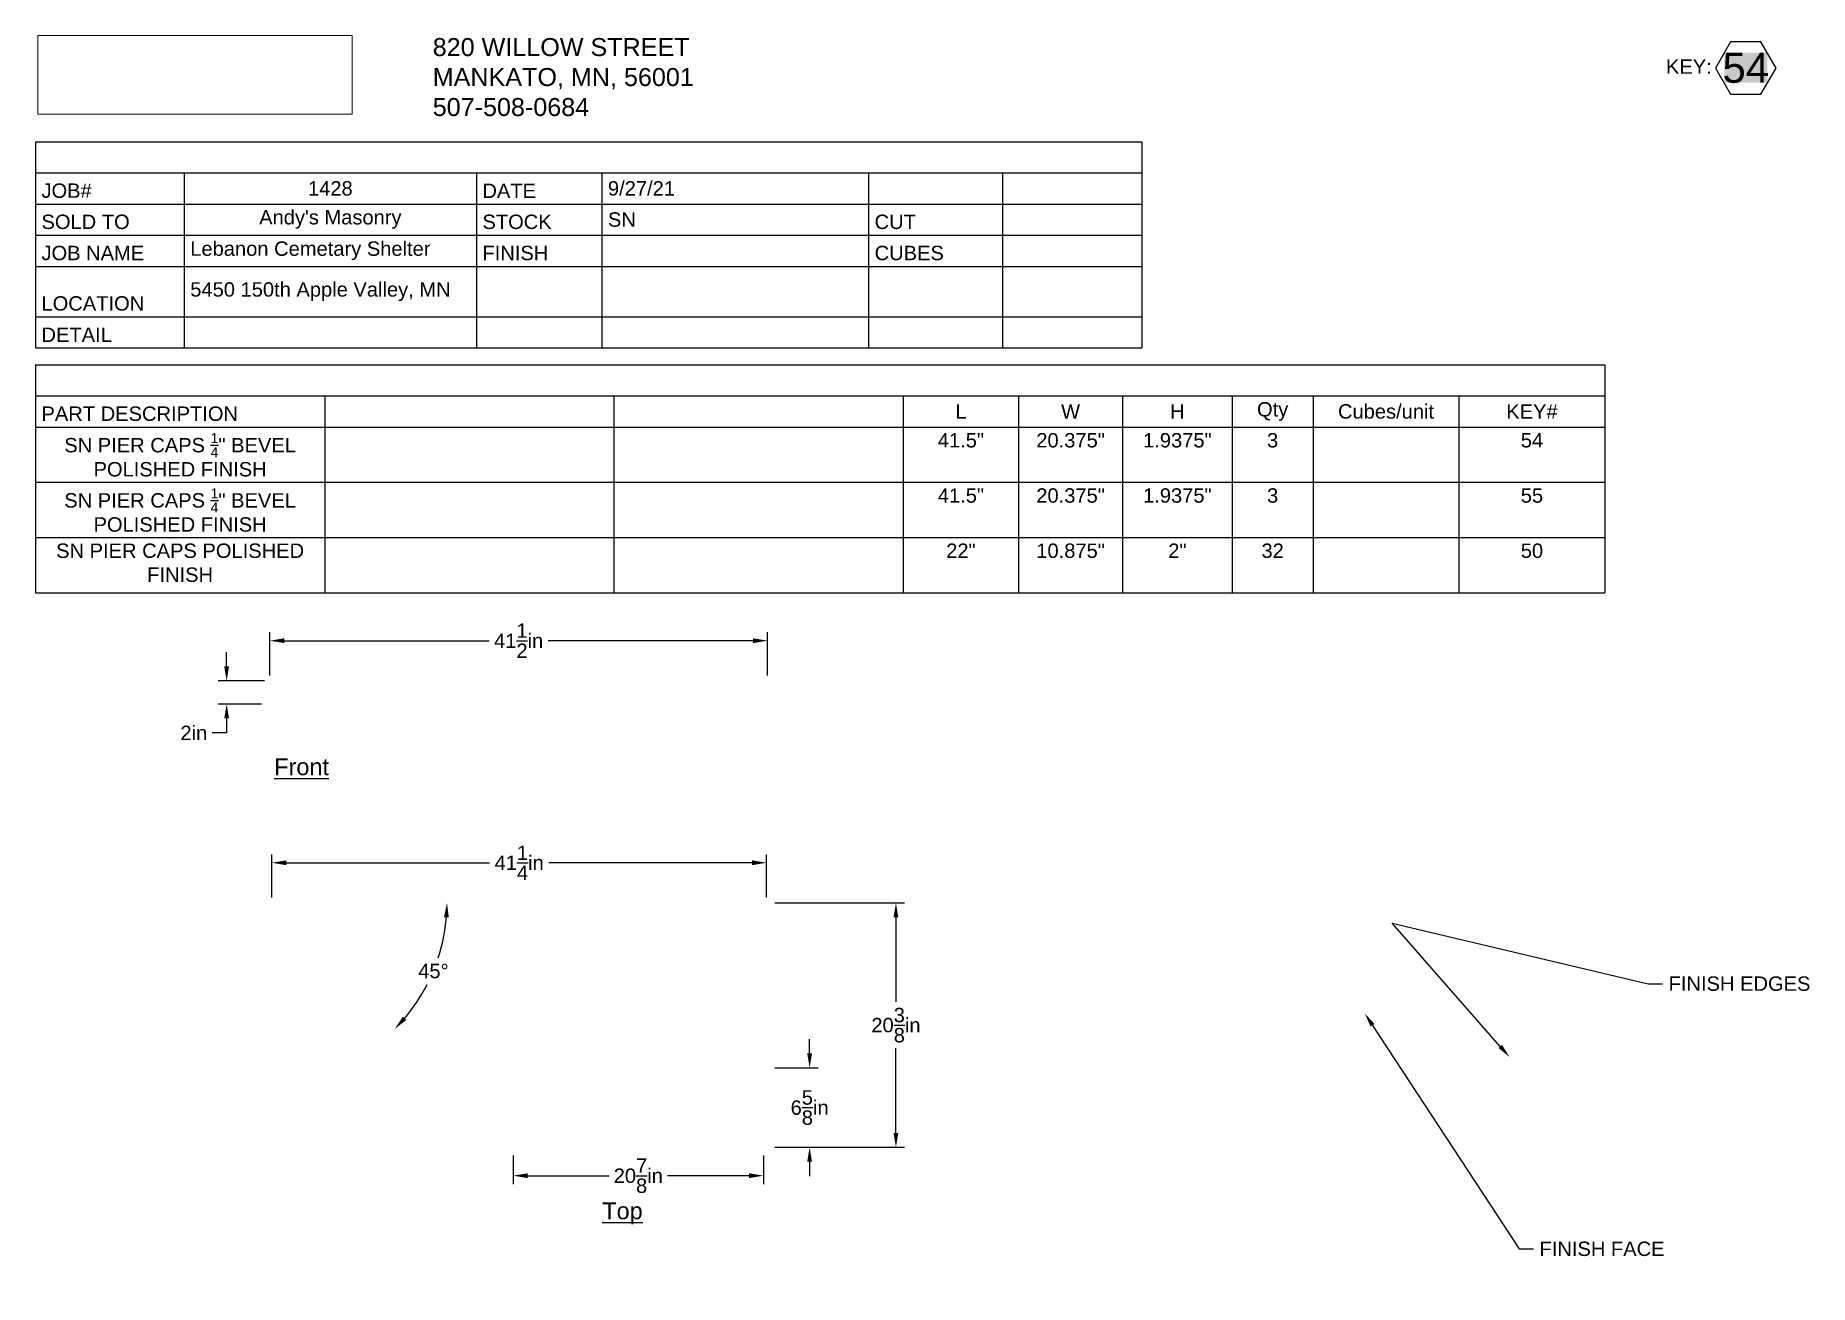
# Paper-space layout '54' of a CAD drawing. Header units: inches. Extents: x 0.8 to 15.6, y 0.3 to 10.7.
import ezdxf
from ezdxf import colors
from ezdxf.entities.mleader import LeaderData, LeaderLine
from ezdxf.math import Vec2, Vec3

# ---------------------------------------------------------------- set-up
doc = ezdxf.new("R2010")
doc.units = ezdxf.units.IN
doc.header["$LTSCALE"] = 0.75
doc.header["$MEASUREMENT"] = 0
for name, color, linetype, lineweight in [('Annotations', 7, 'Continuous', 25), ('BOM', 7, 'Continuous', 25), ('Dimensions', 7, 'Continuous', 25)]:
    doc.layers.add(name, color=color, linetype=linetype, lineweight=lineweight)
doc.styles.get("Standard").update_dxf_attribs({"font": 'arial.ttf'})
doc.dimstyles.get("Standard").update_dxf_attribs({"dimtxt": 0.12, "dimasz": 0.12, "dimexe": 0.07, "dimexo": 0.07, "dimgap": 0.05, "dimtad": 0, "dimtih": 1, "dimtoh": 1, "dimdec": 3, "dimzin": 12, "dimdsep": 46, "dimlunit": 5, "dimtxsty": 'Standard', "dimcen": 0, "dimclrd": 256, "dimclre": 256, "dimclrt": 256, "dimazin": 3, "dimtp": 0.01, "dimtm": 0.01000000001, "dimtfac": 1, "dimtdec": 3, "dimtofl": 0, "dimtmove": 0, "dimatfit": 3, "dimfxl": 1, "dimtolj": 1, "dimtzin": 12, "dimarcsym": 1})
picture_1 = doc.add_image_def('image1.jpg', size_in_pixel=(512, 128))

# ---------------------------------------------------------------- blocks, each defined once
blk = doc.blocks.new('*T14')
at = {"layer": 'BOM', "color": 0, "linetype": 'ByBlock', "lineweight": -2, "transparency": 16777216}
for p, q in [((0, 0), (9.226670642038926, 0)), ((0, 0), (0, -1.720491132332878)), ((9.226670642038926, 0), (9.226670642038926, -1.720491132332878)), ((0, -0.2599999999999998), (9.226670642038926, -0.2599999999999998)), ((1.240830590262583, -0.2599999999999998), (1.240830590262583, -1.720491132332878)), ((3.677387346807635, -0.2599999999999998), (3.677387346807635, -1.720491132332878)), ((4.72391757720218, -0.2599999999999998), (4.72391757720218, -1.720491132332878)), ((6.947936515106903, -0.2599999999999998), (6.947936515106903, -1.720491132332878)), ((8.06460524543467, -0.2599999999999998), (8.06460524543467, -1.720491132332878)), ((0, -0.5199999999999996), (9.226670642038926, -0.5199999999999996)), ((0, -0.7799999999999994), (9.226670642038926, -0.7799999999999994)), ((0, -1.039999999999999), (9.226670642038926, -1.039999999999999)), ((0, -1.460491132332878), (9.226670642038926, -1.460491132332878)), ((0, -1.720491132332878), (9.226670642038926, -1.720491132332878))]:
    blk.add_line(p, q, dxfattribs=at)
at = {"layer": 'BOM', "color": 0, "lineweight": 25, "transparency": 16777216, "char_height": 0.12}
for s, insert, width, attachment_point in [('JOB#', (0.05000000000000027, -0.4700000000000006), 1.140830590262583, 7), ('1428', (2.459108968535108, -0.3900000000000006), 2.336556756545052, 5), ('DATE', (3.727387346807634, -0.4700000000000006), 0.946530230394545, 7), ('9/27/21', (4.773917577202178, -0.3900000000000006), 2.124018937904724, 4), ("Andy's Masonry", (2.459108968535108, -0.5700000000000003), 2.336556756545052, 2), ('SN', (4.773917577202178, -0.6500000000000004), 2.124018937904724, 4), ('SOLD TO', (0.05000000000000027, -0.7300000000000004), 1.140830590262583, 7), ('STOCK', (3.727387346807634, -0.7300000000000004), 0.946530230394545, 7), ('CUT', (6.997936515106902, -0.7300000000000004), 1.016668730327767, 7), ('JOB NAME', (0.05000000000000027, -0.9900000000000002), 1.140830590262583, 7), ('Lebanon Cemetary Shelter', (1.290830590262583, -0.9100000000000001), 2.336556756545052, 4), ('FINISH', (3.727387346807634, -0.9900000000000002), 0.946530230394545, 7), ('CUBES', (6.997936515106902, -0.9900000000000002), 1.016668730327767, 7), ('5450 150th Apple Valley, MN', (1.290830590262583, -1.25024556616644), 2.336556756545052, 4), ('LOCATION', (0.05000000000000027, -1.410491132332879), 1.140830590262583, 7), ('DETAIL', (0.05000000000000027, -1.670491132332879), 1.140830590262583, 7)]:
    blk.add_mtext(s, dxfattribs=dict(at, insert=insert, width=width, attachment_point=attachment_point))
blk = doc.blocks.new('*T15')
at = {"layer": 'BOM', "color": 0, "linetype": 'ByBlock', "lineweight": -2, "transparency": 16777216}
for p, q in [((0, 0), (13.08807762293812, 0)), ((0, 0), (0, -1.901555252387448)), ((13.08807762293812, 0), (13.08807762293812, -1.901555252387448)), ((0, -0.2599999999999998), (13.08807762293812, -0.2599999999999998)), ((2.412174746185262, -0.2599999999999998), (2.412174746185262, -1.901555252387448)), ((4.824349492370525, -0.2599999999999998), (4.824349492370525, -1.901555252387448)), ((7.236524238555786, -0.2599999999999998), (7.236524238555786, -1.901555252387448)), ((8.199030946616817, -0.2599999999999998), (8.199030946616817, -1.901555252387448)), ((9.065536215952951, -0.2599999999999998), (9.065536215952951, -1.901555252387448)), ((9.980042165791511, -0.2599999999999998), (9.980042165791511, -1.901555252387448)), ((10.65454455767785, -0.2599999999999998), (10.65454455767785, -1.901555252387448)), ((11.87131109030799, -0.2599999999999998), (11.87131109030799, -1.901555252387448)), ((0, -0.5199999999999996), (13.08807762293812, -0.5199999999999996)), ((0, -0.9805184174624824), (13.08807762293812, -0.9805184174624824)), ((0, -1.441036834924965), (13.08807762293812, -1.441036834924965)), ((0, -1.901555252387448), (13.08807762293812, -1.901555252387448))]:
    blk.add_line(p, q, dxfattribs=at)
at = {"layer": 'BOM', "color": 0, "lineweight": 25, "transparency": 16777216, "char_height": 0.12}
for s, insert, width, attachment_point in [('PART DESCRIPTION', (0.05000000000000027, -0.4699999999999998), 2.312174746185262, 7), ('L', (7.717777592586303, -0.3899999999999997), 0.8625067080610319, 5), ('W', (8.632283581284884, -0.3899999999999997), 0.7665052693361344, 5), ('H', (9.522789190872231, -0.3899999999999997), 0.8145059498385604, 5), ('Qty', (10.31729336173468, -0.3899999999999997), 0.5745023918863393, 5), ('Cubes/unit', (11.26292782399292, -0.3899999999999997), 1.116766532630137, 5), ('KEY#', (12.47969435662306, -0.3899999999999997), 1.116766532630137, 5), ('\\A1;SN PIER CAPS {\\H0.7x;\\S1/4;}" BEVEL POLISHED FINISH', (1.206087373092632, -0.5699999999999994), 2.312174746185262, 2), ('41.5"', (7.717777592586303, -0.5699999999999994), 0.8625067080610319, 2), ('20.375"', (8.632283581284884, -0.5699999999999994), 0.7665052693361344, 2), ('1.9375"', (9.522789190872231, -0.5699999999999994), 0.8145059498385604, 2), ('3', (10.31729336173468, -0.5699999999999994), 0.5745023918863393, 2), ('54', (12.47969435662306, -0.5699999999999994), 1.116766532630137, 2), ('\\A1;SN PIER CAPS {\\H0.7x;\\S1/4;}" BEVEL POLISHED FINISH', (1.206087373092632, -1.030518417462482), 2.312174746185262, 2), ('41.5"', (7.717777592586303, -1.030518417462482), 0.8625067080610319, 2), ('20.375"', (8.632283581284884, -1.030518417462482), 0.7665052693361344, 2), ('1.9375"', (9.522789190872231, -1.030518417462482), 0.8145059498385604, 2), ('3', (10.31729336173468, -1.030518417462482), 0.5745023918863393, 2), ('55', (12.47969435662306, -1.030518417462482), 1.116766532630137, 2), ('\\A1;SN PIER CAPS POLISHED FINISH', (1.206087373092632, -1.491036834924965), 2.312174746185262, 2), ('22"', (7.717777592586303, -1.491036834924965), 0.8625067080610319, 2), ('10.875"', (8.632283581284884, -1.491036834924965), 0.7665052693361344, 2), ('2"', (9.522789190872231, -1.491036834924965), 0.8145059498385604, 2), ('32', (10.31729336173468, -1.491036834924965), 0.5745023918863393, 2), ('50', (12.47969435662306, -1.491036834924965), 1.116766532630137, 2)]:
    blk.add_mtext(s, dxfattribs=dict(at, insert=insert, width=width, attachment_point=attachment_point))
blk = doc.blocks.new('*D49')
at = {"layer": 'Defpoints', "color": 0, "lineweight": 25, "transparency": 16777216}
for p in [(6.940191509853865, 5.70164623178083), (2.790191509853865, 5.34164623178083), (6.940191509853865, 5.34164623178083)]:
    blk.add_point(p, dxfattribs=at)
at = {"layer": 'Dimensions', "lineweight": -2, "transparency": 16777216}
for p, q in [((2.790191509853865, 5.41164623178083), (2.790191509853865, 5.771646231780831)), ((6.940191509853865, 5.41164623178083), (6.940191509853865, 5.771646231780831)), ((2.910191509853866, 5.70164623178083), (4.619802696757003, 5.70164623178083)), ((6.820191509853865, 5.70164623178083), (5.110580322950727, 5.70164623178083))]:
    blk.add_line(p, q, dxfattribs=at)
at = {"layer": 'Dimensions', "lineweight": 25, "transparency": 16777216}
for points in [[(2.910191509853866, 5.72164623178083), (2.910191509853866, 5.681646231780831), (2.790191509853865, 5.70164623178083)], [(6.820191509853865, 5.72164623178083), (6.820191509853865, 5.681646231780831), (6.940191509853865, 5.70164623178083)]]:
    blk.add_solid(points, dxfattribs=at)
at = {"layer": 'Dimensions', "lineweight": 25, "transparency": 16777216, "insert": (4.865191509853865, 5.70164623178083), "char_height": 0.12, "attachment_point": 5}
blk.add_mtext('\\A1;41{\\H1x;\\S1/2;}in', dxfattribs=at)
blk = doc.blocks.new('*D50')
at = {"layer": 'Defpoints', "color": 0, "lineweight": 25, "transparency": 16777216}
for p in [(2.815191509853866, 5.366646231780831), (2.430191509853872, 5.172896231780832), (2.790191509853866, 5.172896231780832)]:
    blk.add_point(p, dxfattribs=at)
at = {"layer": 'Dimensions', "lineweight": -2, "transparency": 16777216}
for p, q in [((2.430191509853872, 5.486646231780831), (2.430191509853872, 5.606646231780831)), ((2.745191509853866, 5.366646231780831), (2.360191509853872, 5.366646231780831)), ((2.720191509853866, 5.172896231780832), (2.360191509853872, 5.172896231780832)), ((2.430191509853872, 5.052896231780831), (2.430191509853872, 4.932896231780831)), ((2.430191509853872, 4.932896231780831), (2.310191509853872, 4.932896231780831))]:
    blk.add_line(p, q, dxfattribs=at)
at = {"layer": 'Dimensions', "lineweight": 25, "transparency": 16777216}
for points in [[(2.410191509853872, 5.486646231780831), (2.450191509853872, 5.486646231780831), (2.430191509853872, 5.366646231780831)], [(2.410191509853872, 5.052896231780831), (2.450191509853872, 5.052896231780831), (2.430191509853872, 5.172896231780832)]]:
    blk.add_solid(points, dxfattribs=at)
at = {"layer": 'Dimensions', "lineweight": 25, "transparency": 16777216, "insert": (2.156562587616492, 4.93289623178083), "char_height": 0.12, "attachment_point": 5}
blk.add_mtext('\\A1;2in', dxfattribs=at)
blk = doc.blocks.new('*D51')
at = {"layer": 'Defpoints', "color": 0, "lineweight": 25, "transparency": 16777216}
for p in [(6.931824678924905, 3.51476804130025), (6.931824678924905, 1.477268041300249), (8.011824678924942, 1.477268041300249)]:
    blk.add_point(p, dxfattribs=at)
at = {"layer": 'Dimensions', "lineweight": -2, "transparency": 16777216}
for p, q in [((7.001824678924906, 3.51476804130025), (8.081824678924942, 3.51476804130025)), ((8.011824678924942, 3.39476804130025), (8.011824678924942, 2.689619678408026)), ((8.011824678924942, 1.597268041300249), (8.011824678924942, 2.302416404192473)), ((7.001824678924906, 1.477268041300249), (8.081824678924942, 1.477268041300249))]:
    blk.add_line(p, q, dxfattribs=at)
at = {"layer": 'Dimensions', "lineweight": 25, "transparency": 16777216}
for points in [[(7.991824678924941, 3.39476804130025), (8.031824678924941, 3.39476804130025), (8.011824678924942, 3.51476804130025)], [(7.991824678924942, 1.597268041300249), (8.031824678924941, 1.597268041300249), (8.011824678924942, 1.477268041300249)]]:
    blk.add_solid(points, dxfattribs=at)
at = {"layer": 'Dimensions', "lineweight": 25, "transparency": 16777216, "insert": (8.01182467892494, 2.496018041300247), "char_height": 0.12, "attachment_point": 5}
blk.add_mtext('\\A1;20{\\H1x;\\S3/8;}in', dxfattribs=at)
blk = doc.blocks.new('*D52')
at = {"layer": 'Defpoints', "color": 0, "lineweight": 25, "transparency": 16777216}
for p in [(6.931824678924905, 2.139768041300249), (6.931824678924905, 1.477268041300249), (7.291824678924938, 1.477268041300249)]:
    blk.add_point(p, dxfattribs=at)
at = {"layer": 'Dimensions', "lineweight": -2, "transparency": 16777216}
for p, q in [((7.291824678924937, 2.25976804130025), (7.291824678924937, 2.379768041300249)), ((7.001824678924906, 2.13976804130025), (7.361824678924937, 2.13976804130025)), ((7.001824678924906, 1.477268041300249), (7.361824678924938, 1.477268041300249)), ((7.291824678924938, 1.357268041300248), (7.291824678924938, 1.237268041300249))]:
    blk.add_line(p, q, dxfattribs=at)
at = {"layer": 'Dimensions', "lineweight": 25, "transparency": 16777216}
for points in [[(7.271824678924937, 2.25976804130025), (7.311824678924936, 2.25976804130025), (7.291824678924937, 2.13976804130025)], [(7.271824678924938, 1.357268041300248), (7.311824678924937, 1.357268041300248), (7.291824678924938, 1.477268041300249)]]:
    blk.add_solid(points, dxfattribs=at)
at = {"layer": 'Dimensions', "lineweight": 25, "transparency": 16777216, "insert": (7.291824678924936, 1.808518041300247), "char_height": 0.12, "attachment_point": 5}
blk.add_mtext('\\A1;6{\\H1x;\\S5/8;}in', dxfattribs=at)
blk = doc.blocks.new('*D53')
at = {"layer": 'Defpoints', "color": 0, "lineweight": 25, "transparency": 16777216}
for p in [(2.781824678924977, 3.514768041300158), (2.806824678924955, 3.489768041300181), (6.931824678924955, 3.514768041300159), (4.068527425977798, 2.771889863922211), (4.819324678925001, 1.477268041300249)]:
    blk.add_point(p, dxfattribs=at)
at = {"layer": 'Dimensions', "lineweight": -2, "transparency": 16777216}
for start, end in [(342.0637628396449, 355.3711362701539), (319.6288637298478, 332.7799934866454)]:
    blk.add_arc((2.781824678924975, 3.514768041300157), 1.485756354755941, start, end, dxfattribs=at)
at = {"layer": 'Dimensions', "lineweight": 25, "transparency": 16777216}
for points in [[(4.242751331955548, 3.395673600152684), (4.282718702150694, 3.394058261276752), (4.267581033680916, 3.514768041300158)], [(3.928471724600355, 2.538830403645012), (3.899068309036087, 2.565949385063107), (3.832413072563936, 2.464179647661256)]]:
    blk.add_solid(points, dxfattribs=at)
at = {"layer": 'Dimensions', "lineweight": 25, "transparency": 16777216, "insert": (4.154484565382574, 2.946193699803929), "char_height": 0.12, "attachment_point": 5}
blk.add_mtext('\\A1;45°', dxfattribs=at)
blk = doc.blocks.new('*D54')
at = {"layer": 'Defpoints', "color": 0, "lineweight": 25, "transparency": 16777216}
for p in [(4.819324678925, 1.477268041300249), (6.906824678924977, 1.477268041300249), (6.906824678924977, 1.240109678333731)]:
    blk.add_point(p, dxfattribs=at)
at = {"layer": 'Dimensions', "lineweight": -2, "transparency": 16777216}
for p, q in [((4.819324678925, 1.407268041300249), (4.819324678925, 1.170109678333731)), ((6.906824678924977, 1.407268041300249), (6.906824678924977, 1.170109678333731)), ((4.939324678925, 1.240109678333731), (5.619282045909982, 1.240109678333731)), ((6.786824678924977, 1.240109678333731), (6.106867311939995, 1.240109678333731))]:
    blk.add_line(p, q, dxfattribs=at)
at = {"layer": 'Dimensions', "lineweight": 25, "transparency": 16777216}
for points in [[(4.939324678925, 1.260109678333731), (4.939324678925, 1.220109678333731), (4.819324678925, 1.240109678333731)], [(6.786824678924977, 1.260109678333731), (6.786824678924977, 1.220109678333731), (6.906824678924977, 1.240109678333731)]]:
    blk.add_solid(points, dxfattribs=at)
at = {"layer": 'Dimensions', "lineweight": 25, "transparency": 16777216, "insert": (5.863074678924988, 1.240109678333731), "char_height": 0.12, "attachment_point": 5}
blk.add_mtext('\\A1;20{\\H1x;\\S7/8;}in', dxfattribs=at)
blk = doc.blocks.new('*D55')
at = {"layer": 'Defpoints', "color": 0, "lineweight": 25, "transparency": 16777216}
for p in [(6.931824678924954, 3.849768041300181), (2.806824678924954, 3.489768041300181), (6.931824678924954, 3.489768041300181)]:
    blk.add_point(p, dxfattribs=at)
at = {"layer": 'Dimensions', "lineweight": -2, "transparency": 16777216}
for p, q in [((2.806824678924954, 3.559768041300181), (2.806824678924954, 3.919768041300181)), ((2.926824678924954, 3.849768041300181), (4.62217597496861, 3.849768041300181)), ((6.811824678924954, 3.849768041300181), (5.116473382881298, 3.849768041300181)), ((6.931824678924954, 3.559768041300181), (6.931824678924954, 3.919768041300181))]:
    blk.add_line(p, q, dxfattribs=at)
at = {"layer": 'Dimensions', "lineweight": 25, "transparency": 16777216}
for points in [[(2.926824678924954, 3.869768041300181), (2.926824678924954, 3.829768041300181), (2.806824678924954, 3.849768041300181)], [(6.811824678924954, 3.869768041300181), (6.811824678924954, 3.829768041300181), (6.931824678924954, 3.849768041300181)]]:
    blk.add_solid(points, dxfattribs=at)
at = {"layer": 'Dimensions', "lineweight": 25, "transparency": 16777216, "insert": (4.869324678924954, 3.849768041300181), "char_height": 0.12, "attachment_point": 5}
blk.add_mtext('\\A1;41{\\H1x;\\S1/4;}in', dxfattribs=at)

psp = doc.layouts.new('54')

# ---------------------------------------------------------------- linework, layer by layer
at = {"lineweight": 25}
psp.add_lwpolyline([(15.35224780237187, 10.47768554223001), (15.22570201131486, 10.69686928182475), (14.97261042920084, 10.69686928182475), (14.84606463814383, 10.47768554223001), (14.97261042920084, 10.25850180263527), (15.22570201131486, 10.25850180263527)], close=True, dxfattribs=at)

# ---------------------------------------------------------------- block references
for name, p in [('*T14', (0.8359555798360816, 9.863327218248372)), ('*T15', (0.8359560321004462, 8.00324140708614))]:
    psp.add_blockref(name, p)

# ---------------------------------------------------------------- texts
at = {"lineweight": 25, "insert": (15.09915622025785, 10.47768554223001), "char_height": 0.25, "width": 0.3606650750341064, "attachment_point": 5, "bg_fill": 1, "box_fill_scale": 1, "bg_fill_color": 255, "bg_fill_transparency": 0}
psp.add_mtext('54', dxfattribs=at)
at = {"layer": 'Annotations', "lineweight": 25, "attachment_point": 1}
for s, width, heights, insert, char_height in [('820 WILLOW STREET\\PMANKATO, MN, 56001\\P507-508-0684', 3.690503706252144, [0.7050631094891625], (4.148649399298534, 10.72738982087554), 0.15), ('KEY: ', 2.113439920936955, [0.1412236803881183], (14.43336940694051, 10.54948692027171), 0.12), ('{\\LFront}', 1.80073317149872, [0], (2.826937098378173, 4.720288315666539), 0.14), ('{\\LTop}', 0.9835937174370599, [0], (5.562673119855631, 1.0171492855821), 0.14)]:
    psp.add_mtext_dynamic_manual_height_columns(s, width=width, gutter_width=0.6, heights=heights, dxfattribs=dict(at, insert=insert, char_height=char_height))

# ---------------------------------------------------------------- dimensions: what is measured, and where the dimension line sits
at = {"layer": 'Dimensions', "lineweight": 25}
for p1, p2, distance, picture, middle in [((2.790191509853865, 5.34164623178083), (6.940191509853865, 5.34164623178083), 0.3600000000000003, '*D49', (4.865191509853865, 5.70164623178083)), ((2.806824678924954, 3.489768041300181), (6.931824678924954, 3.489768041300181), 0.3600000000000003, '*D55', (4.869324678924954, 3.849768041300181)), ((4.819324678925, 1.477268041300249), (6.906824678924977, 1.477268041300249), -0.23715836296651793, '*D54', (5.863074678924988, 1.240109678333731))]:
    dim = psp.add_aligned_dim(p1=p1, p2=p2, distance=distance, dimstyle='Standard', override={"dimlfac": -10, "dimpost": 'in', "dimclrd": 256, "dimclre": 256}, dxfattribs=at)
    dim.commit()
    dim.dimension.update_dxf_attribs({"geometry": picture, "text_midpoint": middle})
for base, p1, p2, picture, middle in [((2.430191509853872, 5.172896231780832), (2.815191509853865, 5.366646231780829), (2.790191509853865, 5.17289623178083), '*D50', (2.156562587616492, 4.93289623178083)), ((8.011824678924942, 1.477268041300249), (6.931824678924902, 3.514768041300248), (6.931824678924902, 1.477268041300248), '*D51', (8.01182467892494, 2.496018041300247)), ((7.291824678924938, 1.477268041300249), (6.931824678924902, 2.139768041300248), (6.931824678924902, 1.477268041300248), '*D52', (7.291824678924936, 1.808518041300247))]:
    dim = psp.add_linear_dim(base=base, p1=p1, p2=p2, angle=90, dimstyle='Standard', override={"dimlfac": -10, "dimpost": 'in', "dimclrd": 256, "dimclre": 256}, dxfattribs=at)
    dim.commit()
    dim.dimension.update_dxf_attribs({"geometry": picture, "text_midpoint": middle})
dim = psp.add_angular_dim_2l(base=(4.068527425977798, 2.771889863922211), line1=((2.806824678924954, 3.489768041300181), (4.819324678925, 1.477268041300249)), line2=((6.931824678924954, 3.514768041300158), (2.781824678924977, 3.514768041300158)), dimstyle='Standard', override={"dimpost": ''}, dxfattribs=at)
dim.commit()
dim.dimension.update_dxf_attribs({"geometry": '*D53', "text_midpoint": (4.154484565382573, 2.946193699803929)})

# ---------------------------------------------------------------- pictures from other files: only their frames are drawn
at = {"layer": 'Annotations', "linetype": 'Continuous', "lineweight": 0}
image = psp.add_image(picture_1, insert=(0.8560022603737449, 10.093925735916), size_in_units=(2.6200801549999997, 0.6550200387499999), dxfattribs=at)
image.dxf.flags = 15

# ---------------------------------------------------------------- leaders
at = {"lineweight": 25}
ml = psp.add_multileader_mtext('Standard', dxfattribs=at)
ml.set_content('FINISH EDGES', color=256)
ml.set_leader_properties()
ml.build(insert=Vec2(0, 0))
ml.multileader.update_dxf_attribs({"dogleg_length": 0.12, "arrow_head_size": 0.12})
ctx = ml.context
ctx.base_point, ctx.char_height, ctx.arrow_head_size, ctx.landing_gap_size, ctx.plane_origin = Vec3(14.40530195015692, 2.840816303677808), 0.12, 0.12, 0.05, Vec3(13.1300725147338, 2.228454647838392)
notes = []
notes.append((ctx, [(0, (1, 1, 0), (14.28530195015692, 2.840816303677808), (1, 0), 0.12, [(1, [(13.1300725147338, 2.228454647838392), (12.14896185583736, 3.346034342983234)], 0, [])])]))
ctx.mtext.insert, ctx.mtext.flow_direction = Vec3(14.45530195015692, 2.901839496037972), 5
ml = psp.add_multileader_mtext('Standard', dxfattribs=at)
ml.set_content('FINISH FACE', color=256)
ml.set_leader_properties()
ml.build(insert=Vec2(0, 0))
ml.multileader.update_dxf_attribs({"dogleg_length": 0.12, "arrow_head_size": 0.12})
ctx = ml.context
ctx.base_point, ctx.char_height, ctx.arrow_head_size, ctx.landing_gap_size, ctx.plane_origin = Vec3(13.32860474948334, 0.629433831503377), 0.12, 0.12, 0.05, Vec3(11.92078253973864, 2.594414481305407)
notes.append((ctx, [(0, (1, 1, 0), (13.20860474948334, 0.629433831503377), (1, 0), 0.12, [(0, [(11.92078253973864, 2.594414481305407)], 0, [])])]))
ctx.mtext.insert, ctx.mtext.flow_direction = Vec3(13.37860474948334, 0.6904570238635407), 5
for ctx, leaders in notes:
    for number, flags, end, landing, length, lines in leaders:
        leader = LeaderData()
        leader.index, (leader.has_last_leader_line, leader.has_dogleg_vector, leader.attachment_direction) = number, flags
        leader.last_leader_point, leader.dogleg_vector, leader.dogleg_length = Vec3(end), Vec3(landing), length
        for number, points, colour, breaks in lines:
            line = LeaderLine()
            line.index, line.vertices, line.color, line.breaks = number, Vec3.list(points), colors.encode_raw_color(colour), breaks
            leader.lines.append(line)
        ctx.leaders.append(leader)

doc.saveas('drawing.dxf')
